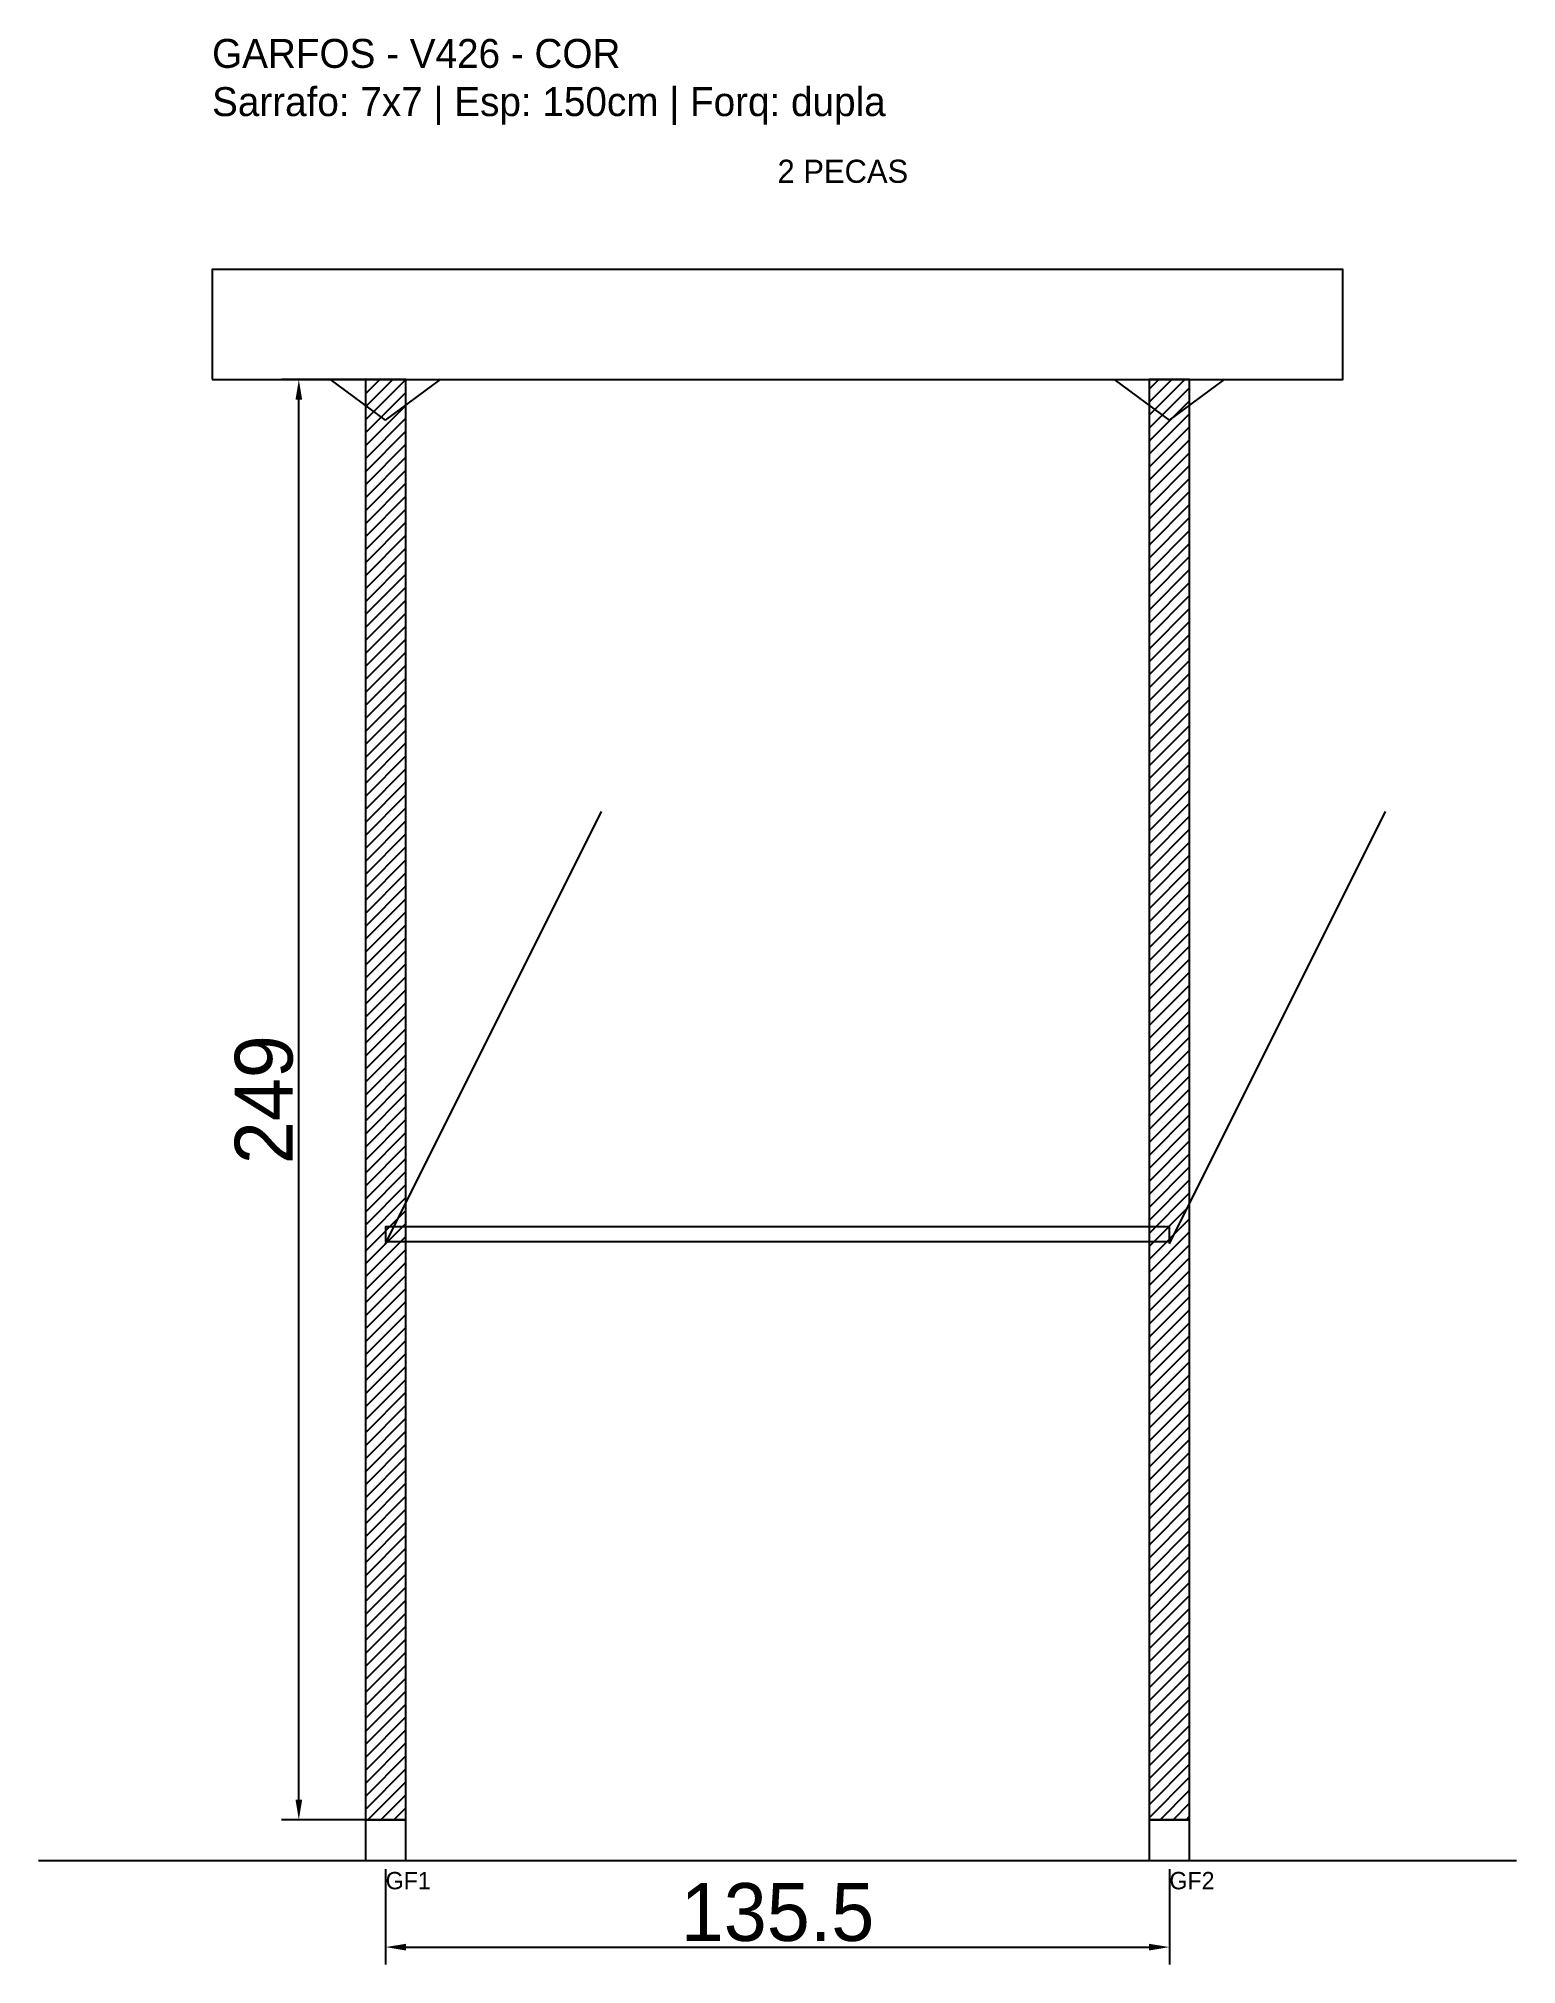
# Model space of a CAD drawing. Header units: metres. Extents: x -30 to 226, y -25 to 308.
import ezdxf

# ---------------------------------------------------------------- set-up
doc = ezdxf.new("R2010")
doc.units = ezdxf.units.M
for name, color, linetype in [('BARRA_ANCORAGEM', 1, 'Continuous'), ('COTA', 241, 'Continuous'), ('GARFOS OK', 3, 'Continuous'), ('NOME DA VIGA', 6, 'Continuous'), ('SARR_7x7', 40, 'Continuous'), ('TIRAS REESCORAMENTO', 252, 'Continuous'), ('VIGAS', 3, 'Continuous')]:
    doc.layers.add(name, color=color, linetype=linetype)
doc.dimstyles.new('EZ DXF', dxfattribs={"dimtxt": 10, "dimasz": 3.5, "dimexe": 3, "dimexo": 1.5, "dimgap": 1, "dimtad": 1, "dimdec": 1, "dimdsep": 46, "dimcen": 2.5, "dimazin": 3, "dimtfac": 1, "dimtmove": 0, "dimatfit": 3})

msp = doc.modelspace()

# ---------------------------------------------------------------- hatches: boundary and pattern name
at = {"layer": 'COTA'}
h = msp.add_hatch(dxfattribs=at)
h.set_pattern_fill('ANSI31', scale=0.5)
h.paths.add_polyline_path([(26.5, 0), (33.5, 0), (33.5, 249), (26.5, 249)])
h = msp.add_hatch(dxfattribs=at)
h.set_pattern_fill('ANSI31', scale=0.5)
h.paths.add_polyline_path([(162, 0), (169, 0), (169, 249), (162, 249)])

# ---------------------------------------------------------------- linework, layer by layer
at = {"layer": 'BARRA_ANCORAGEM'}
for p, q in [((30, 99.6), (67.35, 174.3)), ((165.5, 99.6), (202.85, 174.3))]:
    msp.add_line(p, q, dxfattribs=at)
at = {"layer": 'GARFOS OK'}
for p, q in [((30, 242), (20.5, 249)), ((20.5, 249), (39.5, 249)), ((30, 242), (39.5, 249)), ((165.5, 242), (156, 249)), ((156, 249), (175, 249)), ((165.5, 242), (175, 249))]:
    msp.add_line(p, q, dxfattribs=at)
at = {"layer": 'GARFOS OK', "linetype": 'CONTINUOUS'}
msp.add_line((-30, -7), (225.5, -7), dxfattribs=at)
at = {"layer": 'GARFOS OK'}
for points in [[(26.5, 0), (33.5, 0), (33.5, 249), (26.5, 249), (26.5, 0)], [(162, 0), (169, 0), (169, 249), (162, 249), (162, 0)]]:
    msp.add_lwpolyline(points, dxfattribs=at)
at = {"layer": 'SARR_7x7'}
for points in [[(26.5, -7), (33.5, -7), (33.5, 0), (26.5, 0), (26.5, -7)], [(162, -7), (169, -7), (169, 0), (162, 0), (162, -7)]]:
    msp.add_lwpolyline(points, dxfattribs=at)
at = {"layer": 'TIRAS REESCORAMENTO'}
msp.add_lwpolyline([(30, 100), (165.5, 100), (165.5, 102.5), (30, 102.5), (30, 100)], dxfattribs=at)
at = {"layer": 'VIGAS'}
msp.add_lwpolyline([(0, 249), (195.5, 249), (195.5, 268), (0, 268), (0, 249)], dxfattribs=at)

# ---------------------------------------------------------------- texts
at = {"layer": 'NOME DA VIGA'}
for s, height, p in [('2 PECAS', 4, (97.75, 283)), ('GF1', 3, (30, -12)), ('GF2', 3, (165.5, -12))]:
    msp.add_text(s, height=height, dxfattribs=at).set_placement(p)
at = {"layer": 'NOME DA VIGA', "insert": (0, 293), "char_height": 5, "attachment_point": 7}
msp.add_mtext('GARFOS - V426 - COR\\PSarrafo: 7x7 | Esp: 150cm | Forq: dupla', dxfattribs=at)

# ---------------------------------------------------------------- dimensions: what is measured, and where the dimension line sits
at = {"layer": 'COTA'}
msp.add_linear_dim(base=(15, 0), p1=(30, 0), p2=(30, 249), angle=90, dimstyle='EZ DXF', dxfattribs=at).render()
msp.add_linear_dim(base=(30, -22), p1=(30, -7), p2=(165.5, -7), dimstyle='EZ DXF', dxfattribs=at).render()

doc.saveas('drawing.dxf')
